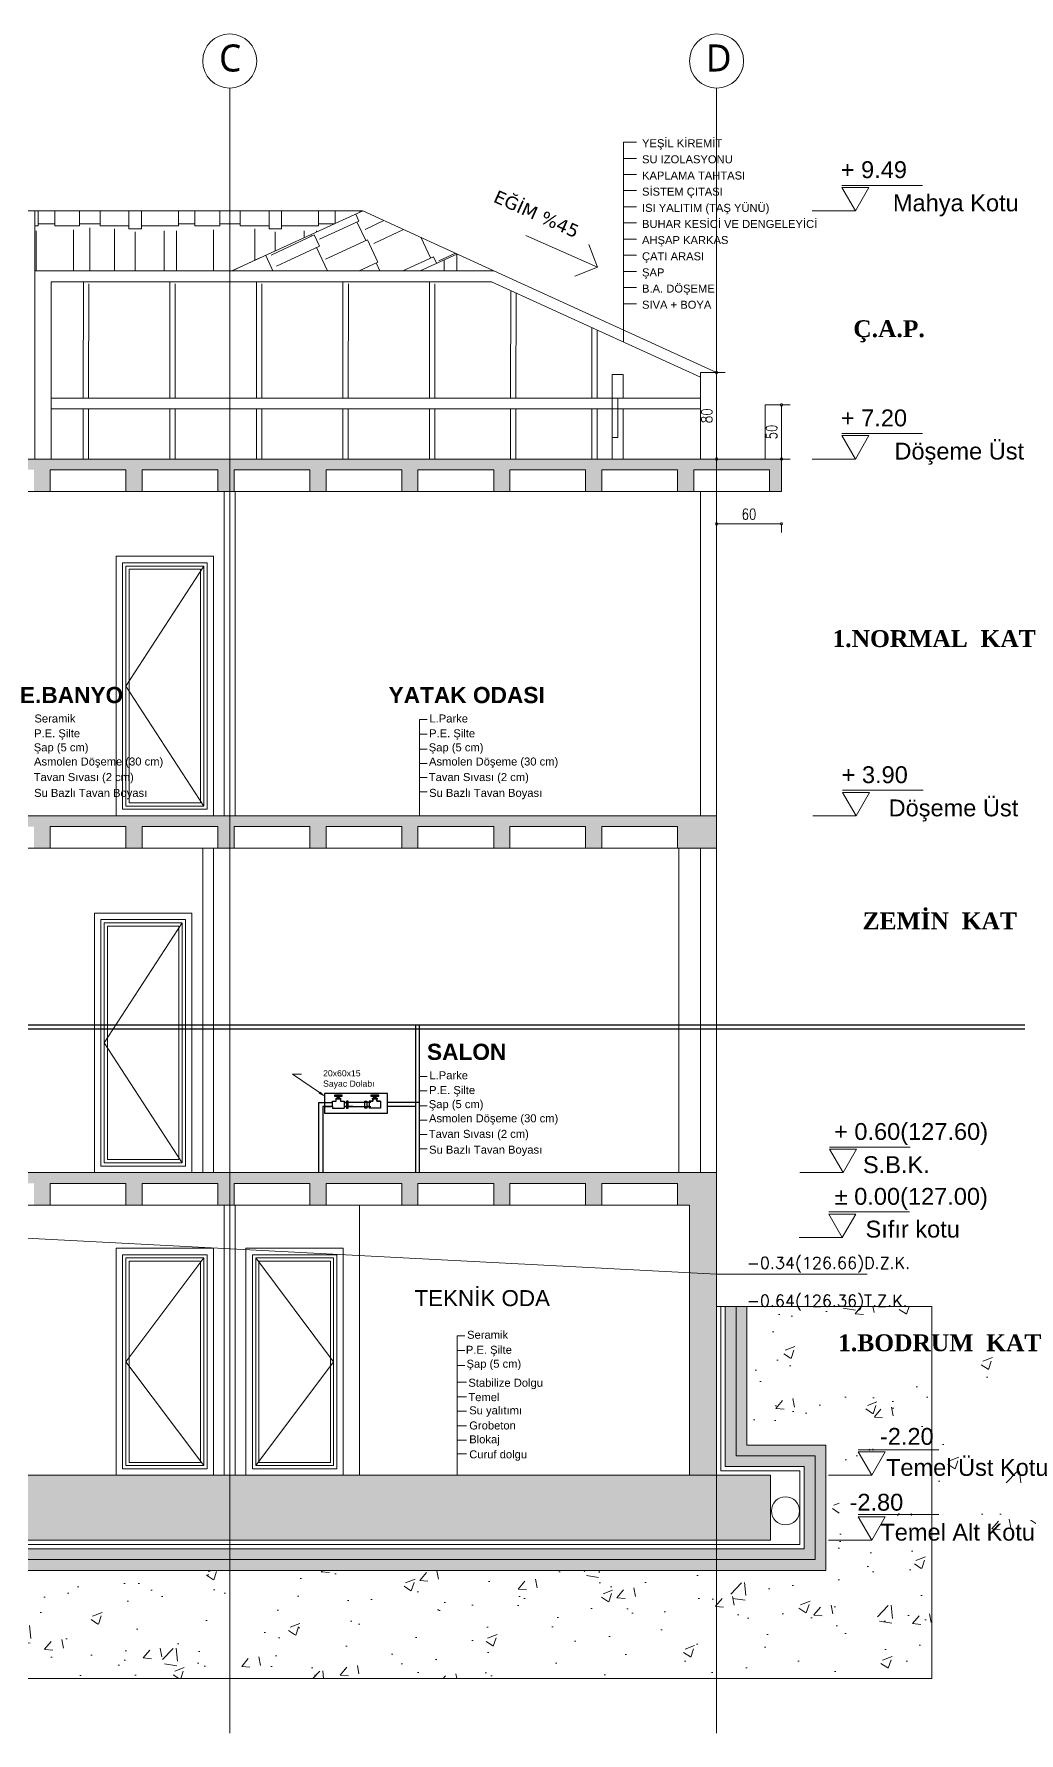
# Model space of a CAD drawing. Header units: millimetres. Extents: x 14753 to 45183, y 5640 to 19518.
# Drawn here: x 21402 to 22312, y 11755 to 13326 of the extents above; entities that cross this region are included whole.
import ezdxf
from ezdxf import colors
from ezdxf.entities.mleader import LeaderData, LeaderLine
from ezdxf.math import Vec2, Vec3

# ---------------------------------------------------------------- set-up
doc = ezdxf.new("R2010")
doc.units = ezdxf.units.MM
doc.layers.add('A_50_DİM', color=2, linetype='Continuous')
doc.layers.add('A_TXT_25_F', color=160, linetype='Continuous')
for name, color, linetype, lineweight in [('k tarama', 252, 'Continuous', 9), ('k yazi', 253, 'Continuous', 15), ('MATERIAL2', 1, 'Continuous', 20)]:
    doc.layers.add(name, color=color, linetype=linetype, lineweight=lineweight)
doc.styles.add('MtXpl_Segoe_UI', font='segoeui.ttf')
doc.styles.add('OLCU', font='romans.shx')
doc.styles.add('olcu 50', font='simplxtw.shx', dxfattribs={"width": 0.8, "height": 10})
doc.styles.get("Standard").update_dxf_attribs({"font": 'arial.ttf'})
doc.dimstyles.new('K OLCU 100', dxfattribs={"dimscale": 40, "dimtxt": 10, "dimasz": 0.12, "dimexe": 0.2, "dimexo": 0.8, "dimgap": 0.1, "dimtad": 1, "dimdec": 0, "dimzin": 9, "dimtxsty": 'olcu 50', "dimblk": 'DOTSMALL', "dimcen": 0.5, "dimadec": 0, "dimazin": 0, "dimtfac": 1, "dimtdec": 0, "dimtix": 1, "dimtmove": 1, "dimatfit": 0, "dimldrblk": 'ORIGIN', "dimfxl": 1, "dimfxlon": 1, "dimarcsym": 0})
pattern_1 = [(45, (-369614.2577, -4539569.8404), (-2.6516504294, 2.6516504294), []), (45, (-369611.6102, -4539569.8404), (-2.6516504294, 2.6516504294), [1.8, -0.75])]
pattern_2 = [(0, (-364414.122, -4535716.94), (97.155, 45.72), [22.86, -19.05, 26.67, -11.43, 34.29, -15.24]), (0, (-364391.262, -4535715.036), (97.155, 45.72), [19.05, -72.39, 15.24, -22.86]), (0, (-364345.542, -4535719.8), (97.155, 45.72), [11.43, -118.11]), (90, (-364414.122, -4535716.94), (-32.385, 45.72), [43.815, -139.065]), (90, (-364391.262, -4535716.94), (-32.385, 45.72), [42.8625, -140.0175]), (90, (-364372.212, -4535716.94), (-32.385, 45.72), [40.005, -142.875]), (90, (-364345.542, -4535719.8), (-32.385, 45.72), [43.815, -139.065]), (90, (-364334.112, -4535719.8), (-32.385, 45.72), [43.815, -139.065]), (90, (-364299.822, -4535716.94), (-32.385, 45.72), [41.91, -140.97])]

# ---------------------------------------------------------------- blocks, each defined once
blk = doc.blocks.new('GXFFCGXFGFC')
at = {"layer": 'k yazi'}
for p, q in [((25995.3, 12934.2), (25995.3, 12749.5)), ((26007.4, 12934.2), (25995.3, 12934.2)), ((26007.4, 12919.2), (25995.3, 12919.2)), ((26007.4, 12904.3), (25995.3, 12904.3)), ((26007.4, 12889.4), (25995.3, 12889.4)), ((26007.4, 12874.4), (25995.3, 12874.4)), ((26007.4, 12859.5), (25995.3, 12859.5)), ((26007.4, 12844.6), (25995.3, 12844.6)), ((26007.4, 12829.6), (25995.3, 12829.6)), ((26007.4, 12814.7), (25995.3, 12814.7)), ((26007.4, 12799.7), (25995.3, 12799.7)), ((26007.4, 12784.8), (25995.3, 12784.8))]:
    blk.add_line(p, q, dxfattribs=at)
for s, p in [('YEŞİL KİREMİT', (26012.4, 12929.6)), ('SU IZOLASYONU', (26012.4, 12914.7)), ('KAPLAMA TAHTASI', (26012.4, 12899.7)), ('SİSTEM ÇITASI', (26012.4, 12884.8)), ('ISI YALITIM (TAŞ YÜNÜ)', (26012.4, 12869.8)), ('BUHAR KESİCİ VE DENGELEYİCİ', (26012.4, 12854.9)), ('AHŞAP KARKAS', (26012.4, 12840)), ('ÇATI ARASI', (26012.4, 12825)), ('ŞAP', (26012.4, 12810.1)), ('B.A. DÖŞEME', (26012.4, 12795.1)), ('SIVA + BOYA', (26012.4, 12780.2))]:
    blk.add_text(s, height=7.4, dxfattribs=at).set_placement(p)
blk = doc.blocks.new('_DotSmall')
at = {"color": 0, "linetype": 'ByBlock', "const_width": 0.5}
blk.add_lwpolyline([(-0.0625, 0, 1), (0.0625, 0, 1)], format="xyb", close=True, dxfattribs=at)
blk = doc.blocks.new('*D749')
at = {"layer": 'Defpoints', "color": 0, "transparency": 16777216}
for p in [(22475.7, 12903.1), (22535.7, 12903.1), (22535.7, 12873.1)]:
    blk.add_point(p, dxfattribs=at)
at = {"layer": 'k tarama', "color": 0, "lineweight": -2, "transparency": 16777216}
for p, q in [((22475.7, 12873.1), (22475.7, 12865.1)), ((22475.7, 12873.1), (22535.7, 12873.1)), ((22535.7, 12873.1), (22535.7, 12865.1))]:
    blk.add_line(p, q, dxfattribs=at)
at = {"layer": 'k tarama', "color": 0, "lineweight": -2, "transparency": 16777216, "xscale": 4.8, "yscale": 4.8, "zscale": 4.8, "rotation": 180}
blk.add_blockref('_DotSmall', (22475.7, 12873.1), dxfattribs=at)
at = {"layer": 'k tarama', "color": 0, "lineweight": -2, "transparency": 16777216, "xscale": 4.8, "yscale": 4.8, "zscale": 4.8}
blk.add_blockref('_DotSmall', (22535.7, 12873.1), dxfattribs=at)
at = {"layer": 'k tarama', "color": 0, "transparency": 16777216, "insert": (22505.7, 12882.1), "char_height": 10, "attachment_point": 5, "style": 'olcu 50'}
blk.add_mtext('60', dxfattribs=at)
blk = doc.blocks.new('_Origin')
at = {"color": 0, "linetype": 'ByBlock', "lineweight": -2}
blk.add_line((0, 0), (-1, 0), dxfattribs=at)
blk.add_circle((0, 0), 0.5, dxfattribs=at)
blk = doc.blocks.new('*D753')
at = {"layer": 'Defpoints', "color": 0, "transparency": 16777216}
for p in [(22475.7, 13013.1), (22475.7, 13013.1), (22475.7, 12933.1)]:
    blk.add_point(p, dxfattribs=at)
at = {"layer": 'k tarama', "color": 0, "lineweight": -2, "transparency": 16777216}
for p, q in [((22475.7, 13013.1), (22483.7, 13013.1)), ((22475.7, 12933.1), (22475.7, 13013.1)), ((22475.7, 12933.1), (22483.7, 12933.1))]:
    blk.add_line(p, q, dxfattribs=at)
at = {"layer": 'k tarama', "color": 0, "lineweight": -2, "transparency": 16777216, "xscale": 4.8, "yscale": 4.8, "zscale": 4.8}
for p, rotation in [((22475.7, 13013.1), 90), ((22475.7, 12933.1), 270)]:
    blk.add_blockref('_DotSmall', p, dxfattribs=dict(at, rotation=rotation))
at = {"layer": 'k tarama', "color": 0, "transparency": 16777216, "insert": (22466.7, 12973.1), "char_height": 10, "attachment_point": 5, "rotation": 90, "style": 'olcu 50'}
blk.add_mtext('80', dxfattribs=at)
blk = doc.blocks.new('*D754')
at = {"layer": 'Defpoints', "color": 0, "transparency": 16777216}
for p in [(22535.7, 12983.1), (22535.7, 12983.1), (22535.7, 12933.1)]:
    blk.add_point(p, dxfattribs=at)
at = {"layer": 'k tarama', "color": 0, "lineweight": -2, "transparency": 16777216}
for p, q in [((22535.7, 12983.1), (22543.7, 12983.1)), ((22535.7, 12933.1), (22535.7, 12983.1)), ((22535.7, 12933.1), (22543.7, 12933.1))]:
    blk.add_line(p, q, dxfattribs=at)
at = {"layer": 'k tarama', "color": 0, "lineweight": -2, "transparency": 16777216, "xscale": 4.8, "yscale": 4.8, "zscale": 4.8}
for p, rotation in [((22535.7, 12983.1), 90), ((22535.7, 12933.1), 270)]:
    blk.add_blockref('_DotSmall', p, dxfattribs=dict(at, rotation=rotation))
at = {"layer": 'k tarama', "color": 0, "transparency": 16777216, "insert": (22526.7, 12958.1), "char_height": 10, "attachment_point": 5, "rotation": 90, "style": 'olcu 50'}
blk.add_mtext('50', dxfattribs=at)
blk = doc.blocks.new('kot1')
for p, q in [((578788.5, 90039.1), (578863, 90039.1)), ((578801, 90015.5), (578761, 90015.5))]:
    blk.add_line(p, q)
blk.add_lwpolyline([(578813.5, 90037.1), (578788.5, 90037.1), (578801, 90015.5)], close=True)
blk = doc.blocks.new('THGHBNHG')
at = {"layer": 'A_50_DİM', "color": 1}
for p, q in [((9837, 1256, -1722.6), (9849.9, 1256, -1722.6)), ((9837, 1256, -1722.6), (9837, 1191.2, -1722.6)), ((9849.9, 1252.4, -1722.6), (9840.8, 1252.4, -1722.6)), ((9840.8, 1252.4, -1722.6), (9840.8, 1191.2, -1722.6)), ((9842.4, 1252.4, -1722.6), (9848.6, 1252.4, -1722.6)), ((9862.6, 1256, -1722.6), (9860.5, 1256, -1722.6)), ((9860.5, 1256, -1722.6), (9862.6, 1256, -1722.6)), ((9862.6, 1252.4, -1722.6), (9860.5, 1252.4, -1722.6)), ((9860.5, 1252.4, -1722.6), (9862.6, 1252.4, -1722.6)), ((9885.3, 1256, -1722.6), (9864.3, 1256, -1722.6)), ((9868.9, 1256, -1722.6), (9864.3, 1256, -1722.6)), ((9868.6, 1252.4, -1722.6), (9864.3, 1252.4, -1722.6)), ((9883.6, 1256, -1722.6), (9881.5, 1256, -1722.6)), ((9883.6, 1252.4, -1722.6), (9881.5, 1252.4, -1722.6))]:
    blk.add_line(p, q, dxfattribs=at)
at = {"layer": 'A_50_DİM', "color": 1, "elevation": -1722.6}
for points in [[(9849.9, 1257.2), (9853.3, 1257.2), (9853.3, 1259.5), (9854.4, 1259.5), (9857.1, 1259.5), (9857.1, 1257.2), (9860.5, 1257.2), (9860.5, 1250.8)], [(9849.9, 1257.2), (9853.3, 1257.2), (9853.3, 1259.5), (9854.4, 1259.5), (9857.1, 1259.5), (9857.1, 1257.2), (9860.5, 1257.2), (9860.5, 1250.8)], [(9849.9, 1252.4), (9849.9, 1257.2)], [(9857.1, 1259.5), (9853.3, 1259.5)], [(9855.4, 1260.8), (9856.1, 1260.8), (9856.1, 1259.9), (9854.3, 1259.9), (9854.3, 1260.8), (9855, 1260.8)], [(9855, 1260.6), (9855, 1261.8)], [(9855.4, 1261.8), (9855, 1261.8)], [(9855, 1260.6), (9855.4, 1260.6)], [(9855.4, 1260.6), (9855.4, 1261.8)], [(9894.2, 1257.2), (9890.9, 1257.2), (9890.9, 1259.5), (9889.7, 1259.5), (9887, 1259.5), (9887, 1257.2), (9883.6, 1257.2), (9883.6, 1250.8)], [(9883.6, 1257.2), (9887, 1257.2), (9887, 1259.5), (9888.1, 1259.5), (9890.9, 1259.5), (9890.9, 1257.2), (9894.2, 1257.2), (9894.2, 1250.8)], [(9890.9, 1259.5), (9887, 1259.5)], [(9889.2, 1260.8), (9889.8, 1260.8), (9889.8, 1259.9), (9888, 1259.9), (9888, 1260.8), (9888.7, 1260.8)], [(9888.7, 1260.6), (9888.7, 1261.8)], [(9889.2, 1261.8), (9888.7, 1261.8)], [(9888.7, 1260.6), (9889.2, 1260.6)], [(9889.2, 1260.6), (9889.2, 1261.8)], [(9849.9, 1252.4), (9849.9, 1250.8)], [(9849.9, 1250.8), (9860.5, 1250.8)], [(9864.3, 1252.4), (9885.3, 1252.4)], [(9894.2, 1250.8), (9883.6, 1250.8)]]:
    blk.add_lwpolyline(points, dxfattribs=at)
for points in [[(9858.8, 1262.7), (9851.6, 1262.7), (9851.6, 1261.8), (9858.8, 1261.8)], [(9857.3, 1259.5), (9853.1, 1259.5), (9853.1, 1259.9), (9857.3, 1259.9)], [(9864.3, 1257.2), (9862.6, 1257.2), (9862.6, 1250.8), (9864.3, 1250.8)], [(9879.8, 1257.2), (9881.5, 1257.2), (9881.5, 1250.8), (9879.8, 1250.8)], [(9892.5, 1262.7), (9885.3, 1262.7), (9885.3, 1261.8), (9892.5, 1261.8)], [(9891, 1259.5), (9886.8, 1259.5), (9886.8, 1259.9), (9891, 1259.9)]]:
    blk.add_lwpolyline(points, close=True, dxfattribs=at)
at = {"layer": 'A_TXT_25_F'}
for p, q in [((9926.7, 1191.2, -1722.6), (9926.7, 1328, -1722.6)), ((9930.2, 1191.2, -1722.6), (9930.2, 1328, -1722.6)), ((9930.2, 1256, -1722.6), (9900.5, 1256, -1722.6)), ((9926.7, 1252.4, -1722.6), (9900.5, 1252.4, -1722.6))]:
    blk.add_line(p, q, dxfattribs=at)
at = {"layer": 'A_TXT_25_F', "elevation": -1722.6}
for points in [[(7349.4, 1388.8), (7349.4, 1324), (11012.8, 1324)], [(7353, 1328), (11009.3, 1328)]]:
    blk.add_lwpolyline(points, dxfattribs=at)
at = {"layer": 'A_TXT_25_F', "color": 2, "elevation": -1722.6}
blk.add_lwpolyline([(9900.5, 1264.4), (9842.3, 1264.4), (9842.3, 1246.2), (9900.5, 1246.2)], close=True, dxfattribs=at)
at = {"layer": 'MATERIAL2', "ltscale": 5}
ml = blk.add_multileader_mtext('Standard', dxfattribs=at)
ml.set_content('{\\f@Arial Unicode MS|b0|i0|c162|p34;20x60x15 ^JSayac Dolab}ı{\\f@Arial Unicode MS|b0|i0|c162|p34; }', color=256)
ml.set_leader_properties()
ml.build(insert=Vec2(0, 0))
ml.multileader.update_dxf_attribs({"text_right_attachment_type": 6, "dogleg_length": 0.36, "arrow_head_size": 7.15, "scale": 10})
ctx = ml.context
ctx.base_point, ctx.scale, ctx.char_height, ctx.arrow_head_size, ctx.landing_gap_size, ctx.plane_origin = Vec3(9821.1, 1282.2, -1722.6), 10, 5.724, 7.15, 20, Vec3(6817.8, 1391.7, -1722.6)
ctx.right_attachment = 6
notes = []
notes.append((ctx, [(1, (1, 1, 0), (9812.9, 1282.2, -1722.6), (1, 0), 8.22, [(0, [(9843.6, 1261.2, -1722.6)], 0, [])])]))
ctx.mtext.insert, ctx.mtext.width, ctx.mtext.flow_direction = Vec3(9841.1, 1285.9, -1722.6), 57.215, 5
ml = blk.add_multileader_mtext('Standard', dxfattribs=at)
ml.set_content('{\\f@Arial Unicode MS|b0|i0|c162|p34;PVC }', color=256)
ml.set_leader_properties()
ml.build(insert=Vec2(0, 0))
ml.multileader.update_dxf_attribs({"text_right_attachment_type": 6, "dogleg_length": 0.36, "arrow_head_size": 11.2, "scale": 10})
ctx = ml.context
ctx.base_point, ctx.scale, ctx.char_height, ctx.arrow_head_size, ctx.landing_gap_size, ctx.plane_origin = Vec3(11170.3, 1278.5, -1722.6), 10, 8.93, 11.2, 20, Vec3(20148.3, 1306.4, -1722.6)
ctx.right_attachment, ctx.text_align_type = 6, 2
notes.append((ctx, [(0, (1, 1, 0), (11238.1, 1272.3, -1722.6), (-1, 0), 3.6, [(0, [(11247, 1248, -1722.6)], 0, [])])]))
ctx.mtext.insert, ctx.mtext.width, ctx.mtext.alignment, ctx.mtext.flow_direction = Vec3(11214.5, 1283, -1722.6), 89.265, 3, 5
for ctx, leaders in notes:
    for number, flags, end, landing, length, lines in leaders:
        leader = LeaderData()
        leader.index, (leader.has_last_leader_line, leader.has_dogleg_vector, leader.attachment_direction) = number, flags
        leader.last_leader_point, leader.dogleg_vector, leader.dogleg_length = Vec3(end), Vec3(landing), length
        for number, points, colour, breaks in lines:
            line = LeaderLine()
            line.index, line.vertices, line.color, line.breaks = number, Vec3.list(points), colors.encode_raw_color(colour), breaks
            leader.lines.append(line)
        ctx.leaders.append(leader)
blk = doc.blocks.new('iski kesiti')
at = {"layer": 'k tarama'}
h = blk.add_hatch(dxfattribs=at)
h.set_pattern_fill('AR-RSHKE', color=256, scale=0.15, angle=360)
h.set_pattern_definition(pattern_2)
h.paths.add_polyline_path([(21845.7, 13162.5), (21845.7, 13107.1), (22027.6, 13107.1), (22148.7, 13162.5)])
h = blk.add_hatch(dxfattribs=at)
h.set_pattern_fill('AR-RSHKE', color=256, scale=0.15, angle=115)
h.set_pattern_definition([(115, (-364414.122, -4535716.94), (-82.49586924, 68.7302261), [22.86, -19.05, 26.67, -11.43, 34.29, -15.24]), (115, (-364425.51, -4535697.03), (-82.49586924, 68.7302261), [19.05, -72.39, 15.24, -22.86]), (115, (-364440.516, -4535653.58), (-82.49586924, 68.7302261), [11.43, -118.11]), (205, (-364414.122, -4535716.94), (-27.74989962, -48.6728846), [43.815, -139.065]), (205, (-364423.783, -4535696.223), (-27.74989962, -48.6728846), [42.8625, -140.0175]), (205, (-364431.834, -4535678.958), (-27.74989962, -48.6728846), [40.005, -142.875]), (205, (-364440.516, -4535653.58), (-27.74989962, -48.6728846), [43.815, -139.065]), (205, (-364445.346, -4535643.22), (-27.74989962, -48.6728846), [43.815, -139.065]), (205, (-364462.428, -4535613.35), (-27.74989962, -48.6728846), [41.91, -140.97])])
h.paths.add_polyline_path([(22148.7, 13162.5), (22027.6, 13107.1), (22201.6, 13107.1), (22235.7, 13122.7)])
h = blk.add_hatch(dxfattribs=at)
h.set_pattern_fill('AR-RSHKE', color=256, scale=0.15, angle=360)
h.set_pattern_definition(pattern_2)
h.paths.add_polyline_path([(22269.9, 13107.1), (22235.7, 13122.7), (22201.6, 13107.1)])
h = blk.add_hatch(dxfattribs=at)
h.set_pattern_fill('JIS_STN_2.5', color=256, scale=1.5)
h.set_pattern_definition(pattern_1)
h.paths.add_polyline_path([(21859.7, 12923.1), (21929.7, 12923.1), (21929.7, 12903.1), (21944.7, 12903.1), (21944.7, 12923.1), (22014.7, 12923.1), (22014.7, 12903.1), (22029.7, 12903.1), (22029.7, 12923.1), (22099.7, 12923.1), (22099.7, 12903.1), (22114.7, 12903.1), (22114.7, 12923.1), (22184.7, 12923.1), (22184.7, 12903.1), (22199.7, 12903.1), (22199.7, 12923.1), (22269.7, 12923.1), (22269.7, 12903.1), (22284.7, 12903.1), (22284.7, 12923.1), (22354.7, 12923.1), (22354.7, 12903.1), (22369.7, 12903.1), (22369.7, 12923.1), (22439.7, 12923.1), (22439.7, 12903.1), (22454.7, 12903.1), (22454.7, 12923.1), (22524.7, 12923.1), (22524.7, 12903.1), (22535.7, 12903.1), (22535.7, 12933.1), (21339.7, 12933.1), (21339.7, 12903.1), (21349.7, 12903.1), (21349.7, 12923.1), (21419.7, 12923.1), (21419.7, 12903.1), (21434.7, 12903.1), (21434.7, 12923.1), (21504.7, 12923.1), (21504.7, 12903.1), (21519.7, 12903.1), (21519.7, 12923.1), (21589.7, 12923.1), (21589.7, 12903.1), (21604.7, 12903.1), (21604.7, 12923.1), (21674.7, 12923.1), (21674.7, 12903.1), (21689.7, 12903.1), (21689.7, 12923.1), (21759.7, 12923.1), (21759.7, 12903.1), (21774.7, 12903.1), (21774.7, 12923.1), (21844.7, 12923.1), (21844.7, 12903.1), (21859.7, 12903.1)])
h.paths.add_polyline_path([(21859.7, 12593.1), (21929.7, 12593.1), (21929.7, 12573.1), (21944.7, 12573.1), (21944.7, 12593.1), (22014.7, 12593.1), (22014.7, 12573.1), (22029.7, 12573.1), (22029.7, 12593.1), (22099.7, 12593.1), (22099.7, 12573.1), (22114.7, 12573.1), (22114.7, 12593.1), (22184.7, 12593.1), (22184.7, 12573.1), (22199.7, 12573.1), (22199.7, 12593.1), (22269.7, 12593.1), (22269.7, 12573.1), (22284.7, 12573.1), (22284.7, 12593.1), (22354.7, 12593.1), (22354.7, 12573.1), (22369.7, 12573.1), (22369.7, 12593.1), (22439.7, 12593.1), (22439.7, 12573.1), (22475.7, 12573.1), (22475.7, 12603.1), (21399.7, 12603.1), (21399.7, 12573.1), (21434.7, 12573.1), (21434.7, 12593.1), (21504.7, 12593.1), (21504.7, 12573.1), (21519.7, 12573.1), (21519.7, 12593.1), (21589.7, 12593.1), (21589.7, 12573.1), (21604.7, 12573.1), (21604.7, 12593.1), (21674.7, 12593.1), (21674.7, 12573.1), (21689.7, 12573.1), (21689.7, 12593.1), (21759.7, 12593.1), (21759.7, 12573.1), (21774.7, 12573.1), (21774.7, 12593.1), (21844.7, 12593.1), (21844.7, 12573.1), (21859.7, 12573.1)])
h.paths.add_polyline_path([(21859.7, 12263.1), (21929.7, 12263.1), (21929.7, 12243.1), (21944.7, 12243.1), (21944.7, 12263.1), (22014.7, 12263.1), (22014.7, 12243.1), (22029.7, 12243.1), (22029.7, 12263.1), (22099.7, 12263.1), (22099.7, 12243.1), (22114.7, 12243.1), (22114.7, 12263.1), (22184.7, 12263.1), (22184.7, 12243.1), (22199.7, 12243.1), (22199.7, 12263.1), (22269.7, 12263.1), (22269.7, 12243.1), (22284.7, 12243.1), (22284.7, 12263.1), (22354.7, 12263.1), (22354.7, 12243.1), (22369.7, 12243.1), (22369.7, 12263.1), (22439.7, 12263.1), (22439.7, 12243.1), (22450.7, 12243.1), (22450.7, 11993.1), (22475.7, 11993.1), (22475.7, 12273.1), (21399.7, 12273.1), (21399.7, 11993.1), (21424.7, 11993.1), (21424.7, 12243.1), (21434.7, 12243.1), (21434.7, 12263.1), (21504.7, 12263.1), (21504.7, 12243.1), (21519.7, 12243.1), (21519.7, 12263.1), (21589.7, 12263.1), (21589.7, 12243.1), (21604.7, 12243.1), (21604.7, 12263.1), (21674.7, 12263.1), (21674.7, 12243.1), (21689.7, 12243.1), (21689.7, 12263.1), (21759.7, 12263.1), (21759.7, 12243.1), (21774.7, 12243.1), (21774.7, 12263.1), (21844.7, 12263.1), (21844.7, 12243.1), (21859.7, 12243.1)])
h.paths.add_polyline_path([(22525.7, 11933.1), (22525.7, 11993.1), (21349.7, 11993.1), (21349.7, 11933.1)])
h = blk.add_hatch(dxfattribs=at)
h.set_pattern_fill('AR-CONC', color=256, scale=0.5)
h.set_pattern_definition([(50, (-369614.26, -4539569.84), (91.0923345, -7.9695428), [9.525, -104.775]), (355, (-369614.26, -4539569.84), (-17.6217107, 95.5284226), [7.62, -83.820292]), (100.4514447, (-369606.67, -4539570.505), (73.4706235, 87.558876), [8.0950044, -89.0451223]), (46.1842, (-369614.26, -4539544.44), (135.5395204, -21.021164), [14.2875, -157.1625]), (96.6355576, (-369602.96, -4539546.19), (118.702067, 123.7130623), [12.1425116, -133.567804]), (351.184151, (-369614.26, -4539544.44), (118.702067, 123.7130623), [11.4299835, -125.729866]), (21, (-369601.56, -4539550.79), (75.8071956, -51.1325991), [9.525, -104.775]), (326, (-369601.56, -4539550.79), (30.9010142, 92.093983), [7.62, -83.82]), (71.451445, (-369595.24, -4539555.05), (106.7082096, 40.9613844), [8.0950044, -89.0449688]), (37.5, (-369614.258, -4539569.84), (1.54430163, 42.27751944), [0, -82.804, 0, -85.09, 0, -84.1375]), (7.5, (-369614.26, -4539569.84), (33.40983126, 50.0902874), [0, -48.514, 0, -80.899, 0, -32.0675]), (327.5, (-369642.58, -4539569.84), (67.79529758, -2.864372), [0, -31.75, 0, -99.06, 0, -131.445]), (317.5, (-369655.28, -4539569.84), (74.0645907, 12.7132455), [0, -41.275, 0, -65.786, 0, -93.345])])
h.paths.add_polyline_path([(22674.7, 12149.1), (22503.7, 12149.1), (22503.7, 12021.1), (22576.7, 12021.1), (22576.7, 11905.1), (21298.7, 11905.1), (21298.7, 12021.1), (21321.7, 12021.1), (21321.7, 12213.1), (21200.7, 12213.1), (21200.7, 11805.1), (22674.7, 11805.1)])
h.paths.add_polyline_path([(21087.2, 12092.9), (21321.7, 12092.9), (21321.7, 12134.6), (21087.2, 12134.6)])
h.paths.add_polyline_path([(21248.5, 11956), (21318.4, 11956), (21318.4, 11985.7), (21248.5, 11985.7)], flags=16)
h.paths.add_polyline_path([(21097.2, 11927.1), (21289.7, 11927.1), (21289.7, 11957.7), (21097.2, 11957.7)])
h.paths.add_polyline_path([(21248.5, 12016), (21318.4, 12016), (21318.4, 12045.7), (21248.5, 12045.7)], flags=16)
h.paths.add_polyline_path([(21182, 12207.4), (21301.8, 12207.4), (21301.8, 12238.1), (21182, 12238.1)])
h.paths.add_polyline_path([(21102, 11986), (21299.8, 11986), (21299.8, 12022.7), (21102, 12022.7)])
h.paths.add_polyline_path([(22560.2, 12082.9), (22799.9, 12082.9), (22799.9, 12124.6), (22560.2, 12124.6)])
h.paths.add_polyline_path([(22588.9, 11956), (22658.8, 11956), (22658.8, 11985.7), (22588.9, 11985.7)], flags=16)
h.paths.add_polyline_path([(22616.9, 11927.1), (22809.4, 11927.1), (22809.4, 11957.7), (22616.9, 11957.7)])
h.paths.add_polyline_path([(22588.9, 12016), (22658.8, 12016), (22658.8, 12045.7), (22588.9, 12045.7)], flags=16)
h.paths.add_polyline_path([(22606.8, 11986), (22804.6, 11986), (22804.6, 12022.7), (22606.8, 12022.7)])
h = blk.add_hatch(dxfattribs=at)
h.set_pattern_fill('JIS_STN_2.5', color=256, scale=1.5)
h.set_pattern_definition(pattern_1)
h.paths.add_polyline_path([(22493.7, 12149.1), (22483.7, 12149.1), (22483.7, 12001.1), (22556.7, 12001.1), (22556.7, 11925.1), (21318.7, 11925.1), (21318.7, 12001.1), (21341.7, 12001.1), (21341.7, 12213.1), (21331.7, 12213.1), (21331.7, 12011.1), (21308.7, 12011.1), (21308.7, 11915.1), (22566.7, 11915.1), (22566.7, 12011.1), (22493.7, 12011.1)])
h.paths.add_polyline_path([(21248.5, 11956), (21248.5, 11985.7)])
h = blk.add_hatch(dxfattribs=at)
h.set_pattern_fill('GRAVEL', color=256)
h.set_pattern_definition([(228.0127875, (-369595.9697, -4539544.4404), (-203.20000001596, -228.5999999858), [3.4172144, -338.3048364]), (184.969741, (-369598.2557, -4539546.9804), (304.7999998794, 25.40000144698), [5.8640472, -580.54048894]), (132.5104471, (-369604.0977, -4539547.4884), (254.0000001073, -279.39999990246), [4.1348152, -409.34722794]), (267.273689, (-369614.0037, -4539553.8384), (25.4000000532, 507.99999999733), [5.3400452, -528.66437426]), (292.83365418, (-369614.2577, -4539559.1724), (-127.00000001063, 304.79999999555), [5.236337, -518.39807745]), (357.273689, (-369612.2257, -4539563.9984), (-507.99999999733, 25.4000000532), [5.3400452, -528.66437426]), (37.69424047, (-369606.8917, -4539564.2524), (-330.19999998536, -254.000000019), [7.0619366, -699.13115314]), (72.25532837, (-369601.3037, -4539559.9344), (177.8000000478, 558.79999998479), [6.6671952, -660.05256602]), (121.42956562, (-369599.2717, -4539553.5844), (-203.20000002883, 330.19999998226), [5.35813, -530.45545699]), (175.2363583, (-369602.0657, -4539549.0124), (279.399999996, -25.4000000439), [6.1171328, -299.7393695]), (222.3974378, (-369608.1617, -4539548.5044), (-304.79999999025, -279.40000001064), [7.9107792, -783.16772512]), (138.81407483, (-369588.8577, -4539554.0924), (-177.7999999893, 152.4000000124), [2.7000454, -267.30565824]), (171.4692344, (-369590.8897, -4539552.3144), (330.2000000089, -50.79999994237), [5.1368198, -508.54638997]), (225, (-369595.97, -4539551.552), (-4e-15, -25.4), [3.5920934, -32.32893108]), (203.19859051, (-369597.7477, -4539548.5044), (127.0000000035, 50.799999991), [1.9344132, -191.50622369]), (291.80140949, (-369599.5257, -4539549.2664), (-25.4000000053, 76.199999998), [2.7356562, -134.0475299]), (30.96375653, (-369598.5097, -4539551.8064), (76.200000002, 50.7999999972), [4.4431966, -143.66298153]), (161.56505118, (-369594.7, -4539549.52), (50.800000001, -25.399999997), [3.2128714, -77.10898117]), (16.389540334, (-369614.2577, -4539549.2664), (254, 76.2), [4.50088, -445.58826673]), (70.34617594, (-369609.9397, -4539547.9964), (-101.6000000093, -279.3999999967), [3.7759894, -373.82215678]), (293.19859051, (-369594.6997, -4539544.4404), (-50.7999999911, 127.0000000036), [3.868801, -189.57183589]), (343.61045967, (-369593.1757, -4539547.9964), (-254.00000000532, 76.19999998223), [4.50088, -445.58826673]), (339.44395478, (-369614.2577, -4539565.0144), (-127, 50.8), [4.340352, -212.67734313]), (294.7751406, (-369610.1937, -4539566.5384), (-127.0000001512, 279.3999999313), [3.6367212, -360.03593381]), (66.80140949, (-369594.4457, -4539569.8404), (50.799999992, 127.0000000032), [3.868801, -189.57183589]), (17.35402464, (-369592.9217, -4539566.2844), (-330.19999999343, -101.6000000213), [4.2578274, -421.5237598]), (69.44395478, (-369606.8917, -4539569.8404), (-50.8000000009, -126.9999999996), [2.170176, -214.84751913]), (101.30993247, (-369595.9697, -4539569.8404), (-25.4, 101.6), [1.295146, -128.21994965]), (165.96375653, (-369596.224, -4539568.5704), (76.2, -25.4), [5.236337, -99.49054589]), (186.00900596, (-369601.3037, -4539567.3004), (253.99999999865, 25.4000000133), [4.85267, -480.41364863]), (303.69006753, (-369598.51, -4539554.0924), (-25.400000004, 50.799999998), [3.6632388, -87.9177636]), (353.15722659, (-369596.4777, -4539557.1404), (431.80000000266, -50.7999999774), [6.3955676, -633.16009065]), (60.9453959, (-369590.1277, -4539557.9024), (-101.6000000028, -177.7999999984), [2.6150824, -258.89392318]), (90, (-369588.858, -4539555.616), (-25.4, 25.4), [1.524, -23.876]), (120.25643716, (-369601.8117, -4539566.5384), (101.5999999876, -177.8000000071), [3.5286696, -349.33940773]), (48.0127875, (-369603.5897, -4539563.4904), (203.20000001675, 228.5999999851), [6.8344288, -334.887622]), (0, (-369599.018, -4539558.41), (25.4, 25.4), [6.604, -18.796]), (325.3048465, (-369592.4137, -4539558.4104), (254.0000000962, -177.79999986255), [4.0160956, -397.59316724]), (254.0546041, (-369589.1117, -4539560.6964), (-25.3999999982, -101.6000000004), [3.6982908, -181.21650039]), (207.64597536, (-369590.1277, -4539564.2524), (-482.60000001773, -253.9999999663), [6.021451, -596.12464423]), (175.42607874, (-369595.4617, -4539567.0464), (-330.19999999999, 25.4), [6.3702946, -630.65846456])])
h.paths.add_polyline_path([(22503.7, 12149.1), (22493.7, 12149.1), (22493.7, 12011.1), (22566.7, 12011.1), (22566.7, 11915.1), (21308.7, 11915.1), (21308.7, 12011.1), (21331.7, 12011.1), (21331.7, 12213.1), (21321.7, 12213.1), (21321.7, 12021.1), (21298.7, 12021.1), (21298.7, 11905.1), (22576.7, 11905.1), (22576.7, 12021.1), (22503.7, 12021.1)])
h.paths.add_polyline_path([(21298.7, 11956), (21298.7, 11985.7)], flags=17)
for p, q in [((22025.7, 11754.7), (22025.7, 13276.2)), ((22475.7, 11754.7), (22475.7, 13276.2)), ((21726.7, 13162.5), (22148.7, 13162.5)), ((21845.7, 13107.1), (21845.7, 13162.5)), ((22148.7, 13162.5), (22027.6, 13107.1)), ((22148.7, 13162.5), (22269.9, 13107.1)), ((22299.5, 13139.8), (22365.7, 13110.4)), ((22235.7, 13122.7), (22201.6, 13107.1)), ((22365.7, 13110.4), (22357.7, 13131.6)), ((21845.7, 12933.1), (21845.7, 13107.1)), ((22269.9, 13107.1), (21845.7, 13107.1)), ((22269.9, 13107.1), (22475.7, 13013.1)), ((22365.7, 13110.4), (22344.6, 13102.1)), ((21860.7, 12933.1), (21860.7, 13097.1)), ((22267.7, 13097.1), (21860.7, 13097.1)), ((22267.7, 13097.1), (22460.7, 13008.9)), ((21339.7, 12933.1), (22535.7, 12933.1)), ((22535.7, 12933.1), (22535.7, 12903.1)), ((21339.7, 12903.1), (22535.7, 12903.1)), ((22020.7, 12603.1), (22020.7, 12903.1)), ((22030.7, 12603.1), (22030.7, 12903.1)), ((22460.7, 12603.1), (22460.7, 12903.1)), ((22475.7, 12603.1), (22475.7, 12903.1)), ((22201.1, 12692.1), (22208.3, 12692.1)), ((22201.1, 12603.1), (22201.1, 12692.1)), ((22201.1, 12678.6), (22208.3, 12678.6)), ((22201.1, 12664.8), (22208.3, 12664.8)), ((22201.1, 12664.8), (22208.3, 12664.8)), ((22201.1, 12651.6), (22208.3, 12651.6)), ((22201.1, 12651.6), (22208.3, 12651.6)), ((22201.1, 12638.4), (22208.3, 12638.4)), ((22201.1, 12638.4), (22208.3, 12638.4)), ((22201.1, 12625.2), (22208.3, 12625.2)), ((22201.1, 12625.2), (22208.3, 12625.2)), ((21399.7, 12603.1), (22475.7, 12603.1)), ((22475.7, 12603.1), (22475.7, 12573.1)), ((21399.7, 12573.1), (22475.7, 12573.1)), ((22000.7, 12273.1), (22000.7, 12573.1)), ((22010.7, 12273.1), (22010.7, 12573.1)), ((22440.7, 12273.1), (22440.7, 12573.1)), ((22460.7, 12273.1), (22460.7, 12573.1)), ((22475.7, 12273.1), (22475.7, 12573.1)), ((22201.1, 12362.1), (22208.3, 12362.1)), ((22201.1, 12273.1), (22201.1, 12362.1)), ((22201.1, 12348.6), (22208.3, 12348.6)), ((22201.1, 12334.8), (22208.3, 12334.8)), ((22201.1, 12334.8), (22208.3, 12334.8)), ((22201.1, 12321.6), (22208.3, 12321.6)), ((22201.1, 12321.6), (22208.3, 12321.6)), ((22201.1, 12308.4), (22208.3, 12308.4)), ((22201.1, 12308.4), (22208.3, 12308.4)), ((22201.1, 12295.2), (22208.3, 12295.2)), ((22201.1, 12295.2), (22208.3, 12295.2)), ((21399.7, 12273.1), (22475.7, 12273.1)), ((22475.7, 11993.1), (22475.7, 12273.1)), ((21424.7, 12243.1), (22450.7, 12243.1)), ((22020.7, 11993.1), (22020.7, 12243.1)), ((22030.7, 11993.1), (22030.7, 12243.1)), ((22145.7, 11993.1), (22145.7, 12243.1)), ((22450.7, 11993.1), (22450.7, 12243.1)), ((22235.9, 11993.1), (22235.9, 12122)), ((22235.9, 12122), (22243.1, 12122)), ((22235.9, 12108.5), (22243.1, 12108.5)), ((22235.9, 12094.7), (22243.1, 12094.7)), ((22235.9, 12094.7), (22243.1, 12094.7)), ((22235.9, 12079.1), (22244.6, 12079.1)), ((22235.9, 12065.8), (22244.6, 12065.8)), ((22235.9, 12065.8), (22244.6, 12065.8)), ((22235.9, 12065.8), (22244.6, 12065.8)), ((22235.9, 12052.5), (22244.6, 12052.5)), ((22235.9, 12052.5), (22244.6, 12052.5)), ((22235.9, 12038.8), (22244.6, 12038.8)), ((22235.9, 12025.7), (22244.6, 12025.7)), ((22235.9, 12025.7), (22244.6, 12025.7)), ((22235.9, 12013), (22244.6, 12013)), ((21349.7, 11993.1), (22525.7, 11993.1)), ((22525.7, 11933.1), (22525.7, 11993.1)), ((21349.7, 11933.1), (22525.7, 11933.1))]:
    blk.add_line(p, q, dxfattribs=at)
at = {"layer": 'k tarama', "ltscale": 10}
for p, q in [((22001.7, 12834.1), (21929.7, 12723.1)), ((21929.7, 12723.1), (22001.7, 12612.1)), ((21981.7, 12504.1), (21909.7, 12393.1)), ((21909.7, 12393.1), (21981.7, 12282.1)), ((22001.7, 12194.1), (21929.7, 12098.1)), ((22049.7, 12194.1), (22121.7, 12098.1)), ((21929.7, 12098.1), (22001.7, 12002.1)), ((22121.7, 12098.1), (22049.7, 12002.1))]:
    blk.add_line(p, q, dxfattribs=at)
at = {"layer": 'k tarama'}
for points in [[(21890.4, 13097), (21890.3, 12989.5), (21895.3, 12989.5), (21895.4, 13095.2)], [(21970.4, 13097), (21970.3, 12989.5), (21975.3, 12989.5), (21975.4, 13095.2)], [(22050.4, 13097), (22050.3, 12989.5), (22055.3, 12989.5), (22055.4, 13095.2)], [(22130.4, 13097), (22130.3, 12989.5), (22135.3, 12989.5), (22135.4, 13095.2)], [(22210.4, 13097), (22210.3, 12989.5), (22215.3, 12989.5), (22215.4, 13095.2)], [(22285.4, 13089), (22285.3, 12989.5), (22290.3, 12989.5), (22290.4, 13086.7)], [(22360.4, 13054.8), (22360.3, 12989.5), (22365.3, 12989.5), (22365.4, 13052.5)], [(22475.7, 12933.1), (22475.7, 13013.1), (22460.7, 13013.1), (22460.7, 12933.1)], [(22389.3, 12979.5), (22389.3, 12933.1), (22379.3, 12933.1), (22379.3, 13011.3), (22389.3, 13011.3), (22389.3, 12989.5)], [(22389.3, 12989.5), (22460.7, 12989.5), (22460.7, 12979.5), (21860.7, 12979.5)], [(21860.7, 12989.5), (22389.3, 12989.5), (22389.3, 12989.5)], [(22535.7, 12933.1), (22535.7, 12983.1), (22520.7, 12983.1), (22520.7, 12933.1)], [(21859.7, 12903.1), (21859.7, 12923.1), (21929.7, 12923.1), (21929.7, 12903.1)], [(21944.7, 12903.1), (21944.7, 12923.1), (22014.7, 12923.1), (22014.7, 12903.1)], [(22029.7, 12903.1), (22029.7, 12923.1), (22099.7, 12923.1), (22099.7, 12903.1)], [(22114.7, 12903.1), (22114.7, 12923.1), (22184.7, 12923.1), (22184.7, 12903.1)], [(22199.7, 12903.1), (22199.7, 12923.1), (22269.7, 12923.1), (22269.7, 12903.1)], [(22284.7, 12903.1), (22284.7, 12923.1), (22354.7, 12923.1), (22354.7, 12903.1)], [(22369.7, 12903.1), (22369.7, 12923.1), (22439.7, 12923.1), (22439.7, 12903.1)], [(22454.7, 12903.1), (22454.7, 12923.1), (22524.7, 12923.1), (22524.7, 12903.1)], [(21859.7, 12573.1), (21859.7, 12593.1), (21929.7, 12593.1), (21929.7, 12573.1)], [(21944.7, 12573.1), (21944.7, 12593.1), (22014.7, 12593.1), (22014.7, 12573.1)], [(22029.7, 12573.1), (22029.7, 12593.1), (22099.7, 12593.1), (22099.7, 12573.1)], [(22114.7, 12573.1), (22114.7, 12593.1), (22184.7, 12593.1), (22184.7, 12573.1)], [(22199.7, 12573.1), (22199.7, 12593.1), (22269.7, 12593.1), (22269.7, 12573.1)], [(22284.7, 12573.1), (22284.7, 12593.1), (22354.7, 12593.1), (22354.7, 12573.1)], [(22369.7, 12573.1), (22369.7, 12593.1), (22439.7, 12593.1), (22439.7, 12573.1)], [(21859.7, 12243.1), (21859.7, 12263.1), (21929.7, 12263.1), (21929.7, 12243.1)], [(21944.7, 12243.1), (21944.7, 12263.1), (22014.7, 12263.1), (22014.7, 12243.1)], [(22029.7, 12243.1), (22029.7, 12263.1), (22099.7, 12263.1), (22099.7, 12243.1)], [(22114.7, 12243.1), (22114.7, 12263.1), (22184.7, 12263.1), (22184.7, 12243.1)], [(22199.7, 12243.1), (22199.7, 12263.1), (22269.7, 12263.1), (22269.7, 12243.1)], [(22284.7, 12243.1), (22284.7, 12263.1), (22354.7, 12263.1), (22354.7, 12243.1)], [(22369.7, 12243.1), (22369.7, 12263.1), (22439.7, 12263.1), (22439.7, 12243.1)], [(21321.7, 12213.1), (21321.7, 12021.1), (21298.7, 12021.1), (21298.7, 11905.1), (22576.7, 11905.1), (22576.7, 12021.1), (22503.7, 12021.1), (22503.7, 12149.1)], [(21331.7, 12213.1), (21331.7, 12011.1), (21308.7, 12011.1), (21308.7, 11915.1), (22566.7, 11915.1), (22566.7, 12011.1), (22493.7, 12011.1), (22493.7, 12149.1)], [(21341.7, 12213.1), (21341.7, 12001.1), (21318.7, 12001.1), (21318.7, 11925.1), (22556.7, 11925.1), (22556.7, 12001.1), (22483.7, 12001.1), (22483.7, 12149.1)], [(21345.7, 12213.1), (21345.7, 11997.1), (21322.7, 11997.1), (21322.7, 11929.1), (22552.7, 11929.1), (22552.7, 11997.1), (22479.7, 11997.1), (22479.7, 12149.1)], [(21200.7, 11805.1), (22674.7, 11805.1), (22674.7, 12149.1), (22475.7, 12149.1)]]:
    blk.add_lwpolyline(points, dxfattribs=at)
for points in [[(22379.3, 12989.5), (22384.3, 12989.5), (22384.3, 12953.1), (22379.3, 12953.1)], [(21895.3, 12933.1), (21890.3, 12933.1), (21890.3, 12979.5), (21895.3, 12979.5)], [(21975.3, 12933.1), (21970.3, 12933.1), (21970.3, 12979.5), (21975.3, 12979.5)], [(22055.3, 12933.1), (22050.3, 12933.1), (22050.3, 12979.5), (22055.3, 12979.5)], [(22135.3, 12933.1), (22130.3, 12933.1), (22130.3, 12979.5), (22135.3, 12979.5)], [(22215.3, 12933.1), (22210.3, 12933.1), (22210.3, 12979.5), (22215.3, 12979.5)], [(22290.3, 12933.1), (22285.3, 12933.1), (22285.3, 12979.5), (22290.3, 12979.5)], [(22365.3, 12933.1), (22360.3, 12933.1), (22360.3, 12979.5), (22365.3, 12979.5)], [(22010.7, 12603.1), (21920.7, 12603.1), (21920.7, 12843.1), (22010.7, 12843.1)], [(22004.7, 12837.1), (22004.7, 12609.1), (21926.7, 12609.1), (21926.7, 12837.1)], [(22001.7, 12834.1), (22001.7, 12612.1), (21929.7, 12612.1), (21929.7, 12834.1)], [(21998.7, 12831.1), (21998.7, 12615.1), (21932.7, 12615.1), (21932.7, 12831.1)], [(21990.7, 12273.1), (21900.7, 12273.1), (21900.7, 12513.1), (21990.7, 12513.1)], [(21984.7, 12507.1), (21984.7, 12279.1), (21906.7, 12279.1), (21906.7, 12507.1)], [(21981.7, 12504.1), (21981.7, 12282.1), (21909.7, 12282.1), (21909.7, 12504.1)], [(21978.7, 12501.1), (21978.7, 12285.1), (21912.7, 12285.1), (21912.7, 12501.1)], [(22010.7, 11993.1), (21920.7, 11993.1), (21920.7, 12203.1), (22010.7, 12203.1)], [(22004.7, 12197.1), (22004.7, 11999.1), (21926.7, 11999.1), (21926.7, 12197.1)], [(22040.7, 11993.1), (22130.7, 11993.1), (22130.7, 12203.1), (22040.7, 12203.1)], [(22046.7, 12197.1), (22046.7, 11999.1), (22124.7, 11999.1), (22124.7, 12197.1)], [(22001.7, 12194.1), (22001.7, 12002.1), (21929.7, 12002.1), (21929.7, 12194.1)], [(21998.7, 12191.1), (21998.7, 12005.1), (21932.7, 12005.1), (21932.7, 12191.1)], [(22049.7, 12194.1), (22049.7, 12002.1), (22121.7, 12002.1), (22121.7, 12194.1)], [(22052.7, 12191.1), (22052.7, 12005.1), (22118.7, 12005.1), (22118.7, 12191.1)]]:
    blk.add_lwpolyline(points, close=True, dxfattribs=at)
at = {"layer": 'k tarama', "color": 251}
blk.add_lwpolyline([(22615, 12179.1), (22475.7, 12179.1), (21399.7, 12235.1), (21324, 12235.1)], dxfattribs=at)
at = {"layer": 'k tarama', "linetype": 'Continuous'}
for centre in [(22025.7, 13301.2), (22475.7, 13301.2)]:
    blk.add_circle(centre, 25, dxfattribs=at)
at = {"layer": 'k tarama'}
blk.add_circle((22539.4, 11960.2), 13, dxfattribs=at)
for name, p in [('GXFFCGXFGFC', (-3605.6, 291.9)), ('kot1', (-556197, -76853)), ('kot1', (-556197, -77082.4)), ('kot1', (-556196.3, -77412.4)), ('kot1', (-556208.4, -77742.4)), ('kot1', (-556209.1, -77802.4)), ('kot1', (-556181.9, -78022.4)), ('kot1', (-556181.9, -78082.4))]:
    blk.add_blockref(name, p, dxfattribs=at)
for s, height, style, p in [('C', 25, 'MtXpl_Segoe_UI', (22015.8, 13291.5)), ('D', 25, 'MtXpl_Segoe_UI', (22465.8, 13291.5)), ('-0.34(126.66)D.Z.K.', 10.8, 'OLCU', (22503.7, 12184.2)), ('-0.64(126.36)T.Z.K.', 10.8, 'OLCU', (22503.7, 12149.1))]:
    blk.add_text(s, height=height, dxfattribs=dict(at, style=style)).set_placement(p)
for s, height, p in [('+ 9.49', 15.6, (22590.5, 13192.9, 574.2)), ('Mahya Kotu', 15.6, (22638.7, 13162.2, 574.2)), ('+ 7.20', 15.6, (22590.6, 12963.3, 574.2)), ('Döşeme Üst Kotu', 15.6, (22640.1, 12932.6, 574.2)), ('+ 3.90', 15.6, (22591.3, 12633.3, 574.2)), ('Döşeme Üst Kotu', 15.6, (22634.7, 12602.6, 574.2)), ('+ 0.60(127.60)', 15.6, (22584.3, 12303.3, 574.2)), ('S.B.K.', 15.6, (22611, 12272.6, 574.2)), ('± 0.00(127.00)', 15.6, (22584.9, 12243.3, 574.2)), ('Sıfır kotu', 15.6, (22613.4, 12213, 574.2)), ('P.E. Şilte', 7.4, (22244, 12105.5)), ('Temel', 7.4, (22246.3, 12061.7)), ('Stabilize Dolgu', 7.4, (22246.3, 12075)), ('Su yalıtımı', 7.4, (22247.1, 12049.5)), ('Grobeton', 7.4, (22247.1, 12035.5)), ('Blokaj', 7.4, (22247.1, 12022.7)), ('-2.20', 15.6, (22626.7, 12021.3, 574.2)), ('Curuf dolgu', 7.4, (22247.1, 12008.8)), ('Temel Üst Kotu', 15.6, (22632.3, 11992.6, 574.2)), ('-2.80', 15.6, (22598.6, 11960.4, 459.4)), ('Temel Alt Kotu', 15.6, (22627.1, 11932.7, 459.4))]:
    blk.add_text(s, height=height, dxfattribs=at).set_placement(p)
at = {"layer": 'k tarama', "insert": (22268.4, 13171.1), "char_height": 12, "attachment_point": 7, "rotation": 336.0375}
blk.add_mtext_dynamic_manual_height_columns('{\\fVerdana|b0|i0|c162|p34;EĞİM %45}', width=153.763, gutter_width=12.5, heights=[0], dxfattribs=at)
at = {"layer": 'k tarama'}
for s, insert, char_height, width, attachment_point in [('{\\fTimes New Roman|b1|i0|c162|p18;Ç.A.P.}', (22635.1, 13061.4, 0), 15.6, 230.85, 2), ('{\\fTimes New Roman|b1|i0|c162|p18;1.NORMAL  KAT}', (22676.8, 12774.8, 0), 15.6, 230.85, 2), ('{\\fArial|b1|i0|c162|p34;\\C0;E.BANYO}', (21879.5, 12722.3), 15, 177.577, 2), ('{\\fArial|b1|i0|c162|p34;\\C0;YATAK ODASI}', (22244.7, 12722.3), 15, 177.577, 2), ('{\\C7;Seramik}', (21845.2, 12696.8), 7.4, 53.891, 1), ('{\\fArial|b0|i0|c162|p34;\\C7;P.E. Şilte}', (21844.9, 12683.1), 7.4, 45.536, 1), ('{\\fArial|b0|i0|c162|p34;\\C7;P.E. Şilte}', (22210, 12683.1), 7.4, 45.536, 1), ('{\\C7;L.Parke}', (22210.3, 12696.8), 7.4, 53.891, 1), ('{\\fArial|b0|i0|c162|p34;\\C7;Şap (5 cm)}', (21844.6, 12670.1), 7.4, 52.752, 1), ('{\\fArial|b0|i0|c162|p34;\\C7;Şap (5 cm)}', (22209.7, 12670.1), 7.4, 52.752, 1), ('{\\C7;Asmolen Döşeme (30 cm)}', (21844.8, 12657), 7.4, 121.866, 1), ('{\\C7;Asmolen Döşeme (30 cm)}', (22209.9, 12657), 7.4, 121.866, 1), ('{\\fArial|b0|i0|c162|p34;\\C7;Tavan Sıvası (2 cm)}', (21844.5, 12642.6), 7.4, 92.245, 1), ('{\\fArial|b0|i0|c162|p34;\\C7;Tavan Sıvası (2 cm)}', (22209.7, 12642.6), 7.4, 92.245, 1), ('{\\fArial|b0|i0|c162|p34;\\C7;Su Bazlı Tavan Boyası}', (21844.9, 12628), 7.4, 113.095, 1), ('{\\fArial|b0|i0|c162|p34;\\C7;Su Bazlı Tavan Boyası}', (22210, 12628), 7.4, 113.095, 1), ('{\\fTimes New Roman|b1|i0|c162|p18;ZEMİN  KAT}', (22682, 12513.7, 0), 15.6, 230.85, 2), ('{\\fArial|b1|i0|c162|p34;\\C0;SALON}', (22244.7, 12392.3), 15, 177.577, 2), ('{\\fArial|b0|i0|c162|p34;\\C7;P.E. Şilte}', (22210, 12353.1), 7.4, 45.536, 1), ('{\\C7;L.Parke}', (22210.3, 12366.8), 7.4, 53.891, 1), ('{\\fArial|b0|i0|c162|p34;\\C7;Şap (5 cm)}', (22209.7, 12340.1), 7.4, 52.752, 1), ('{\\C7;Asmolen Döşeme (30 cm)}', (22209.9, 12327), 7.4, 121.866, 1), ('{\\fArial|b0|i0|c162|p34;\\C7;Tavan Sıvası (2 cm)}', (22209.7, 12312.6), 7.4, 92.245, 1), ('{\\fArial|b0|i0|c162|p34;\\C7;Su Bazlı Tavan Boyası}', (22210, 12298), 7.4, 113.095, 1), ('TEKNİK ODA', (22259.1, 12164.4), 14.8, 355.154, 2), ('Seramik', (22245.1, 12126.8), 7.4, 52.752, 1), ('{\\fTimes New Roman|b1|i0|c162|p18;1.BODRUM  KAT}', (22682, 12123.5, 0), 15.6, 230.85, 2), ('{\\fArial|b0|i0|c162|p34;Şap (5 cm)}', (22244.6, 12100), 7.4, 52.752, 1)]:
    blk.add_mtext(s, dxfattribs=dict(at, insert=insert, char_height=char_height, width=width, attachment_point=attachment_point))
for base, p1, p2, picture, middle in [((22475.7, 13013.1), (22475.7, 12933.1), (22475.7, 13013.1), '*D753', (22466.7, 12973.1)), ((22535.7, 12983.1), (22535.7, 12933.1), (22535.7, 12983.1), '*D754', (22526.7, 12958.1))]:
    dim = blk.add_linear_dim(base=base, p1=p1, p2=p2, angle=90, dimstyle='K OLCU 100', dxfattribs=at)
    dim.commit()
    dim.dimension.update_dxf_attribs({"geometry": picture, "text_midpoint": middle})
dim = blk.add_linear_dim(base=(22535.7, 12873.1), p1=(22475.7, 12903.1), p2=(22535.7, 12903.1), dimstyle='K OLCU 100', dxfattribs=at)
dim.commit()
dim.dimension.update_dxf_attribs({"geometry": '*D749', "text_midpoint": (22505.7, 12882.1)})

msp = doc.modelspace()

# ---------------------------------------------------------------- block references
at = {"layer": 'k tarama'}
for name, p in [('iski kesiti', (-443.2, 0)), ('THGHBNHG', (11827.7, 11081.9, 1722.6))]:
    msp.add_blockref(name, p, dxfattribs=at)

doc.saveas('drawing.dxf')
